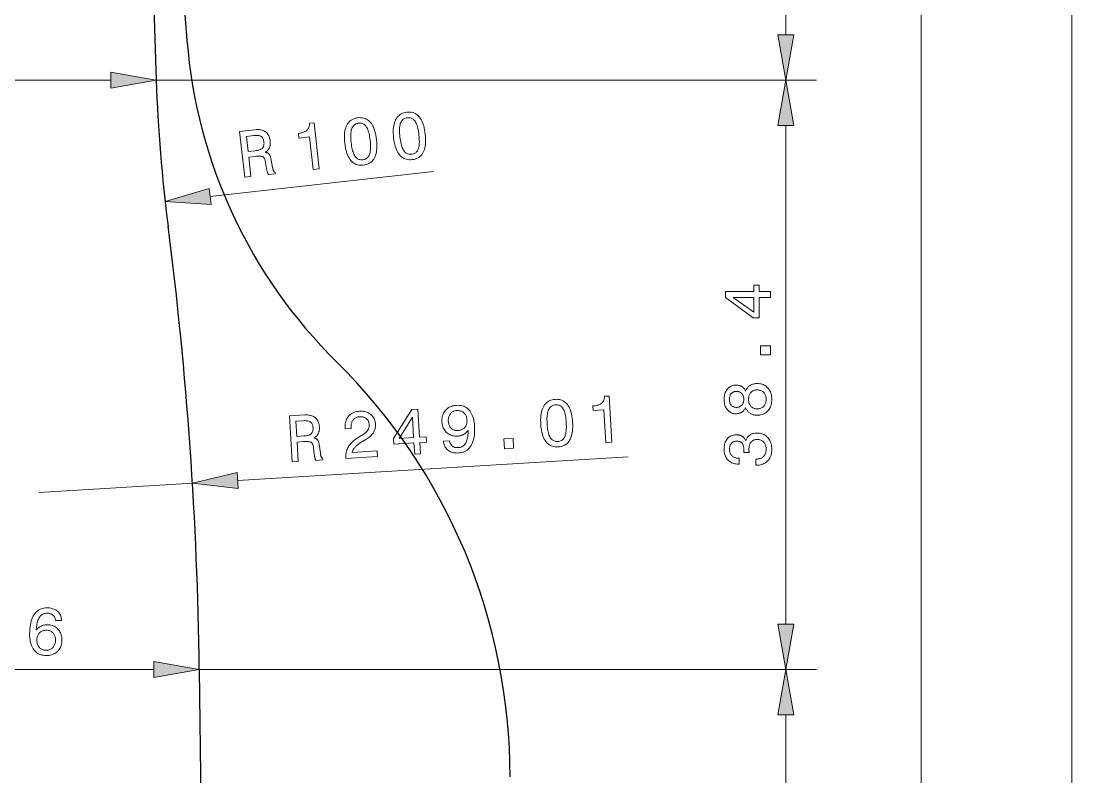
# Model space of a CAD drawing. Extents: x 0 to 297, y 0 to 562.
# Drawn here: x 158.7 to 227.1, y 285.5 to 334.8 of the extents above; entities that cross this region are included whole.
import ezdxf

# ---------------------------------------------------------------- set-up
doc = ezdxf.new("R2010")
doc.units = 0

msp = doc.modelspace()

# ---------------------------------------------------------------- linework, layer by layer
at = {"color": 7, "lineweight": 30}
for p, q in [((166.352, 373.509), (169.502, 333.509)), ((166.202, 370.509), (167.502, 330.909)), ((170.302, 292.509), (171.302, 209.509))]:
    msp.add_line(p, q, dxfattribs=at)
at = {"color": 7, "lineweight": 13}
for p, q in [((208.513, 333.863), (208.513, 370.554)), ((217.327, 136.463), (217.327, 370.554)), ((227.147, 132.463), (227.147, 370.554)), ((142.456, 330.909), (164.547, 330.909)), ((167.502, 330.909), (210.505, 330.909)), ((167.502, 330.909), (210.513, 330.909)), ((208.505, 295.463), (208.505, 327.954)), ((172.808, 304.825), (198.23, 306.373)), ((139.656, 292.509), (167.347, 292.509)), ((170.302, 292.509), (210.499, 292.509)), ((170.302, 292.509), (210.505, 292.509)), ((208.499, 212.463), (208.499, 289.554))]:
    msp.add_line(p, q, dxfattribs=at)
at = {"color": 7, "lineweight": 13, "ltscale": 0.366083}
msp.add_line((171.012, 323.325), (185.564, 324.964), dxfattribs=at)
at = {"color": 7, "lineweight": 13, "ltscale": 0.25}
msp.add_line((159.878, 304.037), (169.859, 304.645), dxfattribs=at)
at = {"color": 7, "lineweight": 13}
for points in [[(207.992, 333.863), (208.513, 330.909), (209.034, 333.863)], [(164.547, 330.388), (167.502, 330.909), (164.547, 331.43)], [(209.026, 327.954), (208.505, 330.909), (207.984, 327.954)], [(182.96, 327.15), (182.946, 327.298), (182.938, 327.439), (182.936, 327.574), (182.941, 327.702), (182.951, 327.823), (182.968, 327.938), (182.99, 328.046), (183.019, 328.148), (183.053, 328.243), (183.094, 328.331), (183.141, 328.412), (183.194, 328.486), (183.252, 328.552), (183.316, 328.612), (183.385, 328.663), (183.46, 328.708), (183.541, 328.745), (183.628, 328.775), (183.721, 328.797), (183.819, 328.812), (183.918, 328.82), (184.014, 328.818), (184.106, 328.809), (184.193, 328.791), (184.277, 328.765), (184.356, 328.73), (184.431, 328.687), (184.503, 328.635), (184.57, 328.576), (184.633, 328.507), (184.692, 328.431), (184.746, 328.346), (184.796, 328.254), (184.842, 328.153), (184.883, 328.045), (184.92, 327.928), (184.952, 327.804), (184.98, 327.671), (185.004, 327.531), (185.024, 327.382), (185.038, 327.234), (185.046, 327.092), (185.048, 326.957), (185.044, 326.829), (185.034, 326.707), (185.017, 326.593), (184.995, 326.485), (184.967, 326.384), (184.933, 326.29), (184.892, 326.203), (184.846, 326.123), (184.794, 326.05), (184.736, 325.984), (184.672, 325.925), (184.602, 325.874), (184.527, 325.83), (184.446, 325.793), (184.358, 325.764), (184.265, 325.741), (184.166, 325.726), (184.067, 325.719), (183.972, 325.72), (183.881, 325.73), (183.794, 325.748), (183.711, 325.774), (183.631, 325.809), (183.556, 325.852), (183.484, 325.903), (183.417, 325.963), (183.353, 326.032), (183.294, 326.108), (183.239, 326.192), (183.189, 326.284), (183.143, 326.384), (183.101, 326.492), (183.064, 326.608), (183.031, 326.732), (183.003, 326.863), (182.979, 327.003)], [(177.725, 325.088), (177.486, 327.208), (176.791, 327.129), (176.757, 327.433), (176.831, 327.444), (176.901, 327.457), (176.967, 327.473), (177.029, 327.49), (177.086, 327.509), (177.14, 327.531), (177.189, 327.555), (177.233, 327.581), (177.274, 327.609), (177.31, 327.639), (177.343, 327.672), (177.372, 327.707), (177.398, 327.746), (177.421, 327.787), (177.44, 327.832), (177.456, 327.879), (177.468, 327.93), (177.477, 327.983), (177.483, 328.039), (177.486, 328.099), (177.777, 328.132), (178.115, 325.132)], [(179.782, 326.792), (179.768, 326.94), (179.76, 327.081), (179.758, 327.216), (179.763, 327.344), (179.773, 327.465), (179.789, 327.58), (179.812, 327.688), (179.841, 327.79), (179.875, 327.884), (179.916, 327.973), (179.963, 328.054), (180.015, 328.128), (180.074, 328.194), (180.138, 328.254), (180.207, 328.305), (180.282, 328.35), (180.363, 328.387), (180.45, 328.417), (180.543, 328.439), (180.641, 328.454), (180.74, 328.462), (180.836, 328.46), (180.928, 328.451), (181.015, 328.433), (181.099, 328.407), (181.178, 328.372), (181.253, 328.329), (181.325, 328.277), (181.392, 328.217), (181.455, 328.149), (181.513, 328.073), (181.568, 327.988), (181.618, 327.896), (181.664, 327.795), (181.705, 327.687), (181.742, 327.57), (181.774, 327.446), (181.802, 327.313), (181.826, 327.173), (181.846, 327.024), (181.86, 326.876), (181.868, 326.734), (181.87, 326.599), (181.866, 326.471), (181.856, 326.349), (181.839, 326.235), (181.817, 326.127), (181.789, 326.026), (181.755, 325.932), (181.714, 325.845), (181.668, 325.765), (181.616, 325.692), (181.558, 325.626), (181.494, 325.567), (181.424, 325.516), (181.349, 325.472), (181.267, 325.435), (181.18, 325.406), (181.087, 325.383), (180.988, 325.368), (180.889, 325.361), (180.794, 325.362), (180.703, 325.372), (180.616, 325.39), (180.533, 325.416), (180.453, 325.451), (180.378, 325.494), (180.306, 325.545), (180.239, 325.605), (180.175, 325.673), (180.116, 325.75), (180.061, 325.834), (180.01, 325.926), (179.964, 326.026), (179.923, 326.134), (179.886, 326.25), (179.853, 326.374), (179.825, 326.505), (179.801, 326.644)], [(180.193, 326.838), (180.208, 326.718), (180.225, 326.606), (180.244, 326.5), (180.266, 326.401), (180.29, 326.309), (180.317, 326.224), (180.345, 326.146), (180.376, 326.075), (180.41, 326.01), (180.445, 325.953), (180.483, 325.902), (180.524, 325.858), (180.567, 325.819), (180.613, 325.787), (180.662, 325.76), (180.714, 325.74), (180.769, 325.726), (180.826, 325.718), (180.886, 325.716), (180.949, 325.72), (181.011, 325.73), (181.069, 325.745), (181.124, 325.766), (181.174, 325.791), (181.22, 325.822), (181.261, 325.859), (181.299, 325.9), (181.332, 325.947), (181.362, 325.999), (181.387, 326.056), (181.408, 326.119), (181.426, 326.189), (181.44, 326.265), (181.45, 326.347), (181.456, 326.436), (181.459, 326.532), (181.458, 326.633), (181.453, 326.742), (181.445, 326.857), (181.433, 326.978), (181.418, 327.099), (181.4, 327.213), (181.381, 327.32), (181.359, 327.42), (181.335, 327.513), (181.309, 327.598), (181.281, 327.676), (181.25, 327.747), (181.218, 327.811), (181.183, 327.868), (181.146, 327.918), (181.105, 327.963), (181.062, 328.001), (181.016, 328.033), (180.968, 328.059), (180.916, 328.079), (180.861, 328.093), (180.804, 328.101), (180.744, 328.102), (180.681, 328.098), (180.619, 328.088), (180.561, 328.073), (180.507, 328.052), (180.457, 328.026), (180.411, 327.995), (180.369, 327.959), (180.331, 327.917), (180.297, 327.87), (180.267, 327.817), (180.242, 327.759), (180.22, 327.695), (180.202, 327.625), (180.187, 327.549), (180.177, 327.466), (180.17, 327.377), (180.167, 327.282), (180.168, 327.181), (180.172, 327.073), (180.181, 326.958)], [(183.371, 327.196), (183.386, 327.076), (183.403, 326.964), (183.423, 326.858), (183.444, 326.759), (183.468, 326.667), (183.495, 326.582), (183.524, 326.504), (183.554, 326.433), (183.588, 326.368), (183.623, 326.311), (183.661, 326.26), (183.702, 326.216), (183.745, 326.177), (183.792, 326.145), (183.841, 326.118), (183.892, 326.098), (183.947, 326.084), (184.004, 326.076), (184.064, 326.074), (184.127, 326.078), (184.189, 326.088), (184.247, 326.103), (184.302, 326.124), (184.352, 326.15), (184.398, 326.18), (184.439, 326.217), (184.477, 326.258), (184.511, 326.305), (184.54, 326.357), (184.565, 326.414), (184.586, 326.477), (184.604, 326.547), (184.618, 326.623), (184.628, 326.705), (184.635, 326.794), (184.637, 326.89), (184.636, 326.992), (184.632, 327.1), (184.623, 327.215), (184.611, 327.336), (184.596, 327.457), (184.578, 327.571), (184.559, 327.678), (184.537, 327.778), (184.513, 327.871), (184.487, 327.956), (184.459, 328.034), (184.428, 328.105), (184.396, 328.169), (184.361, 328.226), (184.324, 328.277), (184.283, 328.321), (184.24, 328.359), (184.194, 328.391), (184.146, 328.417), (184.094, 328.437), (184.04, 328.451), (183.982, 328.459), (183.922, 328.46), (183.859, 328.456), (183.797, 328.446), (183.739, 328.431), (183.685, 328.41), (183.635, 328.385), (183.589, 328.353), (183.547, 328.317), (183.509, 328.275), (183.475, 328.228), (183.445, 328.175), (183.42, 328.117), (183.398, 328.053), (183.38, 327.983), (183.365, 327.907), (183.355, 327.824), (183.348, 327.735), (183.345, 327.64), (183.346, 327.539), (183.35, 327.431), (183.359, 327.317)], [(173.268, 324.586), (172.933, 327.563), (173.928, 327.675), (174.014, 327.682), (174.097, 327.685), (174.175, 327.683), (174.251, 327.676), (174.322, 327.664), (174.389, 327.648), (174.453, 327.626), (174.514, 327.6), (174.57, 327.569), (174.623, 327.533), (174.672, 327.493), (174.717, 327.448), (174.757, 327.399), (174.794, 327.345), (174.826, 327.286), (174.854, 327.224), (174.878, 327.156), (174.898, 327.085), (174.913, 327.008), (174.925, 326.928), (174.929, 326.879), (174.931, 326.832), (174.931, 326.786), (174.929, 326.742), (174.925, 326.699), (174.919, 326.657), (174.91, 326.616), (174.9, 326.577), (174.887, 326.538), (174.872, 326.502), (174.855, 326.466), (174.835, 326.432), (174.814, 326.399), (174.791, 326.368), (174.765, 326.338), (174.738, 326.309), (174.708, 326.282), (174.676, 326.256), (174.643, 326.232), (174.607, 326.209), (174.64, 326.202), (174.671, 326.193), (174.7, 326.183), (174.728, 326.172), (174.754, 326.159), (174.779, 326.145), (174.802, 326.13), (174.823, 326.113), (174.842, 326.095), (174.859, 326.075), (174.876, 326.053), (174.892, 326.027), (174.907, 325.998), (174.921, 325.966), (174.935, 325.93), (174.948, 325.89), (174.96, 325.848), (174.972, 325.801), (174.983, 325.752), (174.993, 325.699), (175.079, 325.218), (175.085, 325.188), (175.091, 325.159), (175.097, 325.132), (175.103, 325.107), (175.11, 325.084), (175.116, 325.062), (175.123, 325.042), (175.13, 325.024), (175.137, 325.007), (175.145, 324.992), (175.153, 324.979), (175.161, 324.966), (175.17, 324.954), (175.18, 324.942), (175.19, 324.932), (175.201, 324.922), (175.212, 324.913), (175.224, 324.905), (175.236, 324.898), (175.249, 324.892), (175.259, 324.81), (174.808, 324.759), (174.801, 324.769), (174.795, 324.779), (174.788, 324.79), (174.781, 324.803), (174.775, 324.816), (174.768, 324.831), (174.762, 324.846), (174.756, 324.862), (174.75, 324.88), (174.744, 324.898), (174.738, 324.918), (174.732, 324.939), (174.726, 324.961), (174.72, 324.984), (174.714, 325.009), (174.708, 325.036), (174.703, 325.063), (174.697, 325.092), (174.691, 325.123), (174.685, 325.155), (174.621, 325.538), (174.61, 325.594), (174.598, 325.645), (174.585, 325.692), (174.571, 325.735), (174.555, 325.774), (174.539, 325.808), (174.521, 325.839), (174.501, 325.864), (174.481, 325.886), (174.459, 325.904), (174.433, 325.918), (174.402, 325.929), (174.364, 325.938), (174.321, 325.945), (174.271, 325.949), (174.216, 325.951), (174.154, 325.95), (174.086, 325.947), (174.013, 325.942), (173.933, 325.933), (173.525, 325.887), (173.666, 324.63)], [(173.858, 327.298), (173.372, 327.243), (173.484, 326.252), (173.943, 326.304), (174.01, 326.312), (174.074, 326.323), (174.132, 326.336), (174.187, 326.35), (174.236, 326.366), (174.282, 326.384), (174.322, 326.404), (174.359, 326.425), (174.39, 326.449), (174.418, 326.474), (174.441, 326.501), (174.462, 326.532), (174.479, 326.565), (174.493, 326.6), (174.504, 326.639), (174.512, 326.68), (174.517, 326.724), (174.519, 326.771), (174.517, 326.821), (174.513, 326.873), (174.506, 326.924), (174.496, 326.972), (174.484, 327.016), (174.47, 327.058), (174.453, 327.095), (174.434, 327.13), (174.413, 327.161), (174.389, 327.189), (174.363, 327.214), (174.334, 327.236), (174.302, 327.254), (174.267, 327.27), (174.229, 327.283), (174.186, 327.293), (174.141, 327.301), (174.091, 327.305), (174.038, 327.307), (173.982, 327.307), (173.922, 327.304)], [(170.954, 323.843), (168.077, 322.994), (171.071, 322.807)], [(207.505, 316.741), (206.763, 316.741), (206.763, 315.424), (206.383, 315.424), (204.572, 316.737), (204.572, 317.129), (206.417, 317.129), (206.417, 317.557), (206.763, 317.557), (206.763, 317.129), (207.505, 317.129)], [(206.417, 315.786), (206.417, 316.741), (205.074, 316.741)], [(207.505, 313.008), (206.862, 313.008), (206.862, 313.604), (207.505, 313.604)], [(205.89, 309.571), (205.871, 309.532), (205.851, 309.496), (205.83, 309.461), (205.807, 309.428), (205.783, 309.398), (205.758, 309.369), (205.731, 309.342), (205.703, 309.317), (205.674, 309.295), (205.643, 309.274), (205.611, 309.255), (205.578, 309.238), (205.543, 309.223), (205.507, 309.21), (205.469, 309.2), (205.43, 309.191), (205.39, 309.184), (205.348, 309.179), (205.305, 309.176), (205.26, 309.175), (205.192, 309.177), (205.127, 309.185), (205.065, 309.198), (205.005, 309.216), (204.948, 309.239), (204.894, 309.268), (204.842, 309.301), (204.792, 309.34), (204.745, 309.384), (204.701, 309.433), (204.66, 309.486), (204.624, 309.543), (204.591, 309.602), (204.563, 309.665), (204.54, 309.731), (204.52, 309.799), (204.505, 309.872), (204.495, 309.947), (204.488, 310.025), (204.486, 310.107), (204.488, 310.188), (204.495, 310.267), (204.505, 310.343), (204.52, 310.415), (204.54, 310.484), (204.563, 310.549), (204.591, 310.612), (204.624, 310.671), (204.66, 310.727), (204.701, 310.78), (204.745, 310.829), (204.792, 310.872), (204.842, 310.911), (204.894, 310.944), (204.948, 310.972), (205.005, 310.995), (205.065, 311.013), (205.127, 311.026), (205.192, 311.034), (205.26, 311.036), (205.305, 311.035), (205.349, 311.032), (205.391, 311.028), (205.432, 311.021), (205.471, 311.012), (205.509, 311.001), (205.545, 310.989), (205.58, 310.974), (205.614, 310.958), (205.646, 310.939), (205.676, 310.919), (205.705, 310.896), (205.733, 310.872), (205.76, 310.845), (205.785, 310.817), (205.808, 310.786), (205.831, 310.753), (205.852, 310.718), (205.872, 310.681), (205.89, 310.642), (205.91, 310.69), (205.931, 310.736), (205.955, 310.779), (205.98, 310.82), (206.008, 310.858), (206.037, 310.894), (206.068, 310.928), (206.102, 310.959), (206.137, 310.988), (206.175, 311.014), (206.214, 311.038), (206.255, 311.059), (206.298, 311.078), (206.342, 311.094), (206.388, 311.108), (206.436, 311.12), (206.486, 311.128), (206.537, 311.135), (206.59, 311.138), (206.645, 311.14), (206.73, 311.137), (206.811, 311.128), (206.888, 311.114), (206.963, 311.095), (207.033, 311.07), (207.1, 311.039), (207.164, 311.003), (207.224, 310.961), (207.281, 310.913), (207.334, 310.86), (207.383, 310.802), (207.427, 310.741), (207.465, 310.675), (207.499, 310.606), (207.527, 310.532), (207.55, 310.455), (207.568, 310.374), (207.581, 310.289), (207.589, 310.199), (207.591, 310.107), (207.589, 310.014), (207.581, 309.925), (207.568, 309.84), (207.55, 309.758), (207.527, 309.681), (207.499, 309.608), (207.465, 309.539), (207.427, 309.473), (207.383, 309.412), (207.334, 309.354), (207.281, 309.301), (207.224, 309.254), (207.164, 309.212), (207.1, 309.176), (207.033, 309.145), (206.963, 309.12), (206.888, 309.101), (206.811, 309.087), (206.73, 309.078), (206.645, 309.076), (206.59, 309.077), (206.537, 309.081), (206.486, 309.087), (206.436, 309.096), (206.388, 309.107), (206.342, 309.121), (206.298, 309.137), (206.255, 309.156), (206.214, 309.177), (206.175, 309.201), (206.137, 309.227), (206.102, 309.256), (206.068, 309.287), (206.037, 309.32), (206.008, 309.356), (205.98, 309.395), (205.955, 309.435), (205.931, 309.478), (205.91, 309.523)], [(192.546, 308.495), (192.54, 308.643), (192.539, 308.785), (192.544, 308.919), (192.555, 309.047), (192.572, 309.167), (192.594, 309.281), (192.622, 309.388), (192.656, 309.488), (192.696, 309.581), (192.741, 309.667), (192.792, 309.746), (192.848, 309.817), (192.909, 309.88), (192.976, 309.936), (193.048, 309.984), (193.126, 310.025), (193.209, 310.058), (193.297, 310.083), (193.39, 310.101), (193.489, 310.111), (193.589, 310.113), (193.685, 310.107), (193.776, 310.093), (193.862, 310.07), (193.944, 310.04), (194.021, 310.001), (194.094, 309.954), (194.163, 309.899), (194.227, 309.836), (194.286, 309.764), (194.341, 309.685), (194.391, 309.598), (194.436, 309.503), (194.477, 309.4), (194.512, 309.29), (194.543, 309.171), (194.569, 309.045), (194.591, 308.912), (194.607, 308.77), (194.619, 308.621), (194.625, 308.472), (194.626, 308.329), (194.621, 308.195), (194.611, 308.067), (194.594, 307.946), (194.572, 307.832), (194.545, 307.726), (194.511, 307.627), (194.472, 307.535), (194.427, 307.45), (194.377, 307.372), (194.321, 307.302), (194.26, 307.239), (194.193, 307.184), (194.121, 307.136), (194.043, 307.096), (193.96, 307.064), (193.871, 307.039), (193.777, 307.021), (193.678, 307.011), (193.579, 307.009), (193.484, 307.015), (193.393, 307.029), (193.307, 307.052), (193.225, 307.082), (193.148, 307.121), (193.075, 307.168), (193.006, 307.223), (192.942, 307.286), (192.882, 307.358), (192.826, 307.437), (192.776, 307.524), (192.73, 307.618), (192.689, 307.721), (192.653, 307.83), (192.622, 307.948), (192.596, 308.073), (192.574, 308.206), (192.558, 308.346)], [(196.789, 307.287), (196.659, 309.417), (195.961, 309.374), (195.942, 309.679), (196.017, 309.686), (196.088, 309.696), (196.154, 309.708), (196.217, 309.722), (196.275, 309.738), (196.33, 309.757), (196.38, 309.778), (196.426, 309.802), (196.468, 309.828), (196.506, 309.856), (196.54, 309.887), (196.571, 309.921), (196.599, 309.958), (196.624, 309.999), (196.645, 310.042), (196.663, 310.089), (196.678, 310.139), (196.69, 310.191), (196.699, 310.247), (196.704, 310.307), (196.997, 310.324), (197.18, 307.311)], [(205.293, 309.586), (205.336, 309.587), (205.376, 309.592), (205.415, 309.599), (205.452, 309.609), (205.487, 309.621), (205.521, 309.637), (205.553, 309.656), (205.584, 309.677), (205.612, 309.701), (205.639, 309.728), (205.664, 309.758), (205.686, 309.789), (205.706, 309.822), (205.723, 309.857), (205.737, 309.894), (205.749, 309.933), (205.758, 309.973), (205.765, 310.016), (205.769, 310.06), (205.77, 310.107), (205.769, 310.153), (205.765, 310.198), (205.758, 310.241), (205.749, 310.282), (205.737, 310.321), (205.723, 310.358), (205.706, 310.393), (205.686, 310.426), (205.664, 310.458), (205.639, 310.487), (205.612, 310.514), (205.584, 310.538), (205.553, 310.56), (205.521, 310.578), (205.487, 310.594), (205.452, 310.607), (205.415, 310.617), (205.376, 310.624), (205.336, 310.628), (205.293, 310.629), (205.251, 310.628), (205.211, 310.624), (205.173, 310.617), (205.136, 310.607), (205.101, 310.595), (205.068, 310.579), (205.037, 310.561), (205.008, 310.54), (204.981, 310.517), (204.955, 310.49), (204.932, 310.461), (204.911, 310.43), (204.892, 310.397), (204.876, 310.362), (204.863, 310.325), (204.851, 310.285), (204.843, 310.244), (204.837, 310.2), (204.833, 310.154), (204.832, 310.107), (204.833, 310.059), (204.837, 310.014), (204.843, 309.97), (204.851, 309.929), (204.863, 309.89), (204.876, 309.853), (204.892, 309.818), (204.911, 309.785), (204.932, 309.754), (204.955, 309.725), (204.981, 309.699), (205.008, 309.675), (205.037, 309.654), (205.068, 309.636), (205.101, 309.621), (205.136, 309.608), (205.173, 309.598), (205.211, 309.591), (205.251, 309.587)], [(206.636, 309.491), (206.69, 309.493), (206.741, 309.498), (206.79, 309.506), (206.837, 309.517), (206.882, 309.532), (206.924, 309.551), (206.964, 309.572), (207.001, 309.597), (207.037, 309.625), (207.07, 309.656), (207.1, 309.691), (207.127, 309.727), (207.151, 309.766), (207.171, 309.808), (207.189, 309.852), (207.203, 309.898), (207.214, 309.947), (207.222, 309.997), (207.227, 310.051), (207.229, 310.107), (207.227, 310.163), (207.222, 310.216), (207.214, 310.268), (207.203, 310.317), (207.189, 310.363), (207.171, 310.407), (207.151, 310.449), (207.127, 310.488), (207.1, 310.524), (207.07, 310.559), (207.037, 310.59), (207.001, 310.618), (206.964, 310.643), (206.924, 310.665), (206.882, 310.683), (206.837, 310.698), (206.79, 310.709), (206.741, 310.718), (206.69, 310.723), (206.636, 310.724), (206.586, 310.723), (206.539, 310.718), (206.493, 310.709), (206.449, 310.698), (206.408, 310.683), (206.369, 310.665), (206.331, 310.644), (206.296, 310.619), (206.263, 310.591), (206.233, 310.56), (206.204, 310.526), (206.179, 310.489), (206.157, 310.45), (206.138, 310.408), (206.121, 310.364), (206.108, 310.318), (206.097, 310.269), (206.09, 310.217), (206.086, 310.163), (206.084, 310.107), (206.086, 310.05), (206.09, 309.997), (206.097, 309.946), (206.108, 309.897), (206.121, 309.85), (206.138, 309.807), (206.157, 309.765), (206.179, 309.726), (206.204, 309.69), (206.233, 309.655), (206.263, 309.624), (206.296, 309.596), (206.331, 309.572), (206.369, 309.55), (206.408, 309.532), (206.449, 309.517), (206.493, 309.506), (206.539, 309.498), (206.586, 309.493)], [(184.334, 306.529), (184.288, 307.269), (182.973, 307.189), (182.95, 307.568), (184.151, 309.455), (184.542, 309.479), (184.655, 307.638), (185.082, 307.664), (185.103, 307.319), (184.676, 307.293), (184.721, 306.552)], [(186.21, 307.386), (186.605, 307.41), (186.611, 307.367), (186.62, 307.325), (186.631, 307.285), (186.645, 307.248), (186.661, 307.213), (186.68, 307.179), (186.701, 307.148), (186.724, 307.12), (186.751, 307.093), (186.779, 307.068), (186.81, 307.046), (186.843, 307.027), (186.878, 307.01), (186.914, 306.995), (186.953, 306.984), (186.993, 306.975), (187.035, 306.969), (187.079, 306.965), (187.125, 306.964), (187.173, 306.966), (187.237, 306.972), (187.298, 306.984), (187.355, 307.001), (187.409, 307.023), (187.459, 307.05), (187.506, 307.083), (187.549, 307.12), (187.59, 307.163), (187.626, 307.211), (187.66, 307.264), (187.69, 307.323), (187.717, 307.387), (187.74, 307.456), (187.76, 307.531), (187.777, 307.611), (187.791, 307.697), (187.802, 307.788), (187.809, 307.885), (187.813, 307.987), (187.814, 308.094), (187.79, 308.061), (187.765, 308.029), (187.739, 307.998), (187.711, 307.969), (187.683, 307.942), (187.653, 307.916), (187.622, 307.891), (187.59, 307.869), (187.556, 307.847), (187.522, 307.827), (187.486, 307.809), (187.45, 307.793), (187.412, 307.778), (187.374, 307.764), (187.334, 307.753), (187.294, 307.743), (187.253, 307.734), (187.21, 307.727), (187.167, 307.722), (187.123, 307.719), (187.039, 307.716), (186.959, 307.72), (186.881, 307.728), (186.806, 307.743), (186.734, 307.763), (186.665, 307.789), (186.598, 307.821), (186.535, 307.858), (186.474, 307.901), (186.416, 307.949), (186.362, 308.002), (186.314, 308.059), (186.27, 308.12), (186.232, 308.185), (186.198, 308.253), (186.17, 308.325), (186.146, 308.401), (186.128, 308.481), (186.115, 308.564), (186.107, 308.652), (186.105, 308.74), (186.108, 308.825), (186.117, 308.907), (186.132, 308.986), (186.153, 309.062), (186.179, 309.135), (186.212, 309.204), (186.25, 309.271), (186.294, 309.335), (186.344, 309.396), (186.399, 309.452), (186.457, 309.503), (186.519, 309.549), (186.586, 309.59), (186.656, 309.625), (186.729, 309.654), (186.807, 309.679), (186.888, 309.698), (186.973, 309.711), (187.062, 309.719), (187.165, 309.722), (187.263, 309.717), (187.357, 309.704), (187.446, 309.684), (187.531, 309.656), (187.611, 309.621), (187.687, 309.578), (187.758, 309.528), (187.825, 309.47), (187.887, 309.404), (187.945, 309.331), (187.997, 309.252), (188.045, 309.165), (188.087, 309.072), (188.124, 308.972), (188.155, 308.866), (188.182, 308.752), (188.203, 308.632), (188.219, 308.505), (188.23, 308.371), (188.237, 308.213), (188.237, 308.061), (188.231, 307.917), (188.219, 307.78), (188.2, 307.65), (188.174, 307.526), (188.143, 307.411), (188.105, 307.302), (188.06, 307.2), (188.009, 307.105), (187.953, 307.018), (187.89, 306.94), (187.822, 306.87), (187.749, 306.808), (187.67, 306.755), (187.585, 306.71), (187.495, 306.674), (187.399, 306.646), (187.297, 306.627), (187.19, 306.616), (187.107, 306.613), (187.026, 306.615), (186.949, 306.622), (186.876, 306.633), (186.805, 306.649), (186.737, 306.67), (186.673, 306.695), (186.612, 306.725), (186.554, 306.76), (186.499, 306.8), (186.448, 306.843), (186.402, 306.89), (186.361, 306.941), (186.325, 306.994), (186.293, 307.051), (186.267, 307.112), (186.245, 307.175), (186.229, 307.242), (186.217, 307.313)], [(192.959, 308.52), (192.967, 308.399), (192.979, 308.286), (192.993, 308.179), (193.01, 308.079), (193.029, 307.986), (193.051, 307.9), (193.076, 307.82), (193.103, 307.748), (193.133, 307.682), (193.165, 307.623), (193.201, 307.57), (193.239, 307.524), (193.28, 307.483), (193.325, 307.448), (193.373, 307.419), (193.423, 307.397), (193.477, 307.38), (193.534, 307.369), (193.593, 307.364), (193.656, 307.365), (193.719, 307.371), (193.778, 307.383), (193.833, 307.401), (193.885, 307.424), (193.932, 307.453), (193.976, 307.487), (194.015, 307.526), (194.051, 307.571), (194.083, 307.622), (194.111, 307.677), (194.136, 307.739), (194.157, 307.808), (194.175, 307.883), (194.189, 307.965), (194.2, 308.054), (194.208, 308.149), (194.212, 308.25), (194.213, 308.359), (194.21, 308.474), (194.204, 308.596), (194.195, 308.717), (194.184, 308.832), (194.17, 308.94), (194.153, 309.041), (194.134, 309.135), (194.113, 309.221), (194.088, 309.301), (194.062, 309.374), (194.032, 309.439), (194.001, 309.498), (193.966, 309.55), (193.928, 309.596), (193.887, 309.636), (193.843, 309.671), (193.795, 309.699), (193.745, 309.722), (193.691, 309.738), (193.634, 309.749), (193.574, 309.754), (193.511, 309.753), (193.448, 309.746), (193.39, 309.734), (193.335, 309.716), (193.283, 309.693), (193.236, 309.664), (193.192, 309.63), (193.152, 309.59), (193.116, 309.544), (193.083, 309.493), (193.055, 309.437), (193.03, 309.374), (193.008, 309.305), (192.99, 309.23), (192.975, 309.148), (192.964, 309.059), (192.956, 308.964), (192.951, 308.863), (192.95, 308.755), (192.953, 308.641)], [(176.351, 306.042), (176.169, 309.033), (177.169, 309.094), (177.255, 309.097), (177.337, 309.095), (177.416, 309.089), (177.491, 309.078), (177.561, 309.063), (177.628, 309.043), (177.691, 309.018), (177.749, 308.989), (177.804, 308.955), (177.855, 308.917), (177.902, 308.874), (177.944, 308.827), (177.982, 308.775), (178.016, 308.72), (178.045, 308.66), (178.07, 308.596), (178.09, 308.527), (178.106, 308.455), (178.118, 308.378), (178.125, 308.296), (178.127, 308.248), (178.127, 308.201), (178.125, 308.155), (178.121, 308.111), (178.114, 308.068), (178.106, 308.026), (178.095, 307.986), (178.082, 307.947), (178.068, 307.91), (178.051, 307.874), (178.032, 307.839), (178.011, 307.806), (177.988, 307.774), (177.963, 307.744), (177.936, 307.716), (177.907, 307.689), (177.876, 307.663), (177.843, 307.639), (177.808, 307.616), (177.771, 307.595), (177.804, 307.586), (177.834, 307.576), (177.863, 307.565), (177.891, 307.552), (177.916, 307.538), (177.94, 307.523), (177.962, 307.506), (177.982, 307.488), (178, 307.469), (178.016, 307.448), (178.032, 307.425), (178.046, 307.399), (178.06, 307.369), (178.072, 307.336), (178.084, 307.299), (178.095, 307.259), (178.105, 307.216), (178.115, 307.169), (178.123, 307.119), (178.131, 307.065), (178.192, 306.581), (178.196, 306.551), (178.2, 306.522), (178.205, 306.495), (178.21, 306.469), (178.215, 306.445), (178.221, 306.423), (178.227, 306.403), (178.233, 306.384), (178.239, 306.367), (178.246, 306.352), (178.253, 306.338), (178.261, 306.325), (178.269, 306.312), (178.278, 306.301), (178.288, 306.29), (178.298, 306.28), (178.309, 306.27), (178.32, 306.261), (178.332, 306.253), (178.345, 306.246), (178.35, 306.164), (177.898, 306.137), (177.891, 306.146), (177.885, 306.157), (177.879, 306.169), (177.873, 306.182), (177.867, 306.195), (177.862, 306.21), (177.856, 306.226), (177.851, 306.243), (177.846, 306.26), (177.841, 306.279), (177.836, 306.299), (177.831, 306.32), (177.826, 306.342), (177.821, 306.366), (177.817, 306.391), (177.812, 306.418), (177.808, 306.446), (177.804, 306.475), (177.799, 306.506), (177.795, 306.538), (177.751, 306.924), (177.743, 306.98), (177.734, 307.032), (177.723, 307.08), (177.711, 307.124), (177.697, 307.163), (177.682, 307.198), (177.666, 307.229), (177.648, 307.256), (177.628, 307.279), (177.607, 307.298), (177.583, 307.313), (177.552, 307.326), (177.515, 307.337), (177.472, 307.346), (177.422, 307.353), (177.367, 307.357), (177.306, 307.36), (177.238, 307.36), (177.164, 307.358), (177.084, 307.354), (176.674, 307.329), (176.751, 306.067)], [(179.853, 306.256), (179.853, 306.268), (179.849, 306.356), (179.85, 306.441), (179.856, 306.523), (179.865, 306.602), (179.879, 306.679), (179.898, 306.753), (179.92, 306.824), (179.947, 306.893), (179.978, 306.959), (180.014, 307.023), (180.055, 307.085), (180.102, 307.147), (180.157, 307.21), (180.217, 307.273), (180.285, 307.337), (180.359, 307.4), (180.44, 307.464), (180.528, 307.529), (180.622, 307.593), (180.723, 307.658), (180.969, 307.813), (181.012, 307.841), (181.053, 307.869), (181.091, 307.898), (181.126, 307.927), (181.159, 307.957), (181.19, 307.987), (181.218, 308.017), (181.243, 308.048), (181.266, 308.08), (181.286, 308.112), (181.305, 308.145), (181.32, 308.178), (181.334, 308.213), (181.346, 308.248), (181.355, 308.285), (181.362, 308.322), (181.367, 308.361), (181.37, 308.4), (181.371, 308.44), (181.37, 308.481), (181.365, 308.528), (181.357, 308.572), (181.347, 308.615), (181.333, 308.655), (181.316, 308.694), (181.296, 308.73), (181.272, 308.764), (181.246, 308.797), (181.216, 308.827), (181.183, 308.855), (181.148, 308.881), (181.11, 308.904), (181.071, 308.923), (181.029, 308.94), (180.986, 308.953), (180.94, 308.964), (180.893, 308.971), (180.843, 308.976), (180.791, 308.977), (180.738, 308.975), (180.685, 308.97), (180.634, 308.961), (180.586, 308.949), (180.541, 308.933), (180.498, 308.914), (180.457, 308.891), (180.419, 308.865), (180.384, 308.835), (180.351, 308.801), (180.321, 308.764), (180.293, 308.724), (180.269, 308.681), (180.248, 308.635), (180.231, 308.587), (180.216, 308.537), (180.205, 308.484), (180.198, 308.428), (180.194, 308.369), (180.193, 308.309), (180.195, 308.245), (180.197, 308.209), (179.806, 308.185), (179.802, 308.246), (179.799, 308.339), (179.802, 308.429), (179.81, 308.514), (179.824, 308.596), (179.843, 308.675), (179.869, 308.75), (179.899, 308.821), (179.936, 308.889), (179.978, 308.953), (180.026, 309.013), (180.078, 309.069), (180.135, 309.12), (180.196, 309.165), (180.261, 309.205), (180.33, 309.24), (180.404, 309.269), (180.481, 309.294), (180.563, 309.312), (180.649, 309.326), (180.739, 309.334), (180.826, 309.337), (180.91, 309.335), (180.99, 309.327), (181.068, 309.315), (181.142, 309.297), (181.214, 309.274), (181.282, 309.246), (181.347, 309.213), (181.409, 309.175), (181.468, 309.132), (181.523, 309.084), (181.573, 309.033), (181.617, 308.978), (181.656, 308.921), (181.69, 308.859), (181.719, 308.795), (181.742, 308.727), (181.76, 308.655), (181.773, 308.58), (181.78, 308.502), (181.782, 308.441), (181.781, 308.381), (181.777, 308.323), (181.769, 308.265), (181.758, 308.21), (181.744, 308.155), (181.726, 308.102), (181.705, 308.05), (181.681, 308), (181.653, 307.951), (181.622, 307.903), (181.588, 307.856), (181.55, 307.81), (181.509, 307.765), (181.464, 307.721), (181.416, 307.678), (181.365, 307.637), (181.31, 307.596), (181.251, 307.556), (181.19, 307.518), (180.945, 307.374), (180.877, 307.333), (180.814, 307.292), (180.754, 307.253), (180.698, 307.214), (180.647, 307.177), (180.599, 307.14), (180.556, 307.105), (180.516, 307.07), (180.48, 307.036), (180.449, 307.004), (180.42, 306.971), (180.394, 306.938), (180.37, 306.905), (180.348, 306.87), (180.328, 306.835), (180.311, 306.8), (180.295, 306.764), (180.282, 306.727), (180.271, 306.69), (180.262, 306.652), (181.887, 306.751), (181.909, 306.381)], [(183.314, 307.556), (184.267, 307.614), (184.186, 308.955)], [(186.524, 308.681), (186.529, 308.624), (186.537, 308.57), (186.548, 308.518), (186.562, 308.469), (186.58, 308.422), (186.6, 308.378), (186.624, 308.337), (186.65, 308.298), (186.68, 308.261), (186.713, 308.227), (186.748, 308.196), (186.785, 308.169), (186.824, 308.145), (186.865, 308.125), (186.908, 308.108), (186.952, 308.095), (186.999, 308.086), (187.047, 308.08), (187.098, 308.078), (187.15, 308.079), (187.207, 308.085), (187.262, 308.093), (187.314, 308.105), (187.363, 308.12), (187.41, 308.138), (187.454, 308.16), (187.495, 308.185), (187.533, 308.213), (187.568, 308.244), (187.601, 308.279), (187.631, 308.316), (187.657, 308.356), (187.679, 308.398), (187.699, 308.443), (187.714, 308.49), (187.726, 308.539), (187.735, 308.591), (187.74, 308.645), (187.742, 308.701), (187.74, 308.759), (187.734, 308.818), (187.726, 308.874), (187.714, 308.928), (187.699, 308.979), (187.681, 309.027), (187.66, 309.073), (187.636, 309.115), (187.608, 309.156), (187.577, 309.193), (187.543, 309.228), (187.507, 309.26), (187.468, 309.288), (187.427, 309.312), (187.384, 309.333), (187.339, 309.349), (187.292, 309.363), (187.243, 309.372), (187.192, 309.378), (187.139, 309.38), (187.083, 309.378), (187.03, 309.373), (186.98, 309.365), (186.932, 309.353), (186.886, 309.337), (186.843, 309.318), (186.801, 309.296), (186.763, 309.269), (186.726, 309.24), (186.692, 309.207), (186.66, 309.17), (186.631, 309.13), (186.605, 309.089), (186.583, 309.045), (186.564, 309), (186.549, 308.952), (186.537, 308.902), (186.528, 308.85), (186.523, 308.796), (186.522, 308.739)], [(177.079, 308.721), (176.591, 308.691), (176.652, 307.696), (177.113, 307.724), (177.181, 307.729), (177.244, 307.736), (177.304, 307.746), (177.359, 307.757), (177.409, 307.771), (177.455, 307.786), (177.497, 307.804), (177.534, 307.824), (177.567, 307.845), (177.596, 307.869), (177.621, 307.896), (177.643, 307.925), (177.662, 307.957), (177.678, 307.992), (177.691, 308.03), (177.701, 308.07), (177.708, 308.114), (177.712, 308.161), (177.713, 308.21), (177.711, 308.263), (177.707, 308.314), (177.7, 308.362), (177.69, 308.408), (177.678, 308.449), (177.663, 308.488), (177.646, 308.524), (177.626, 308.556), (177.604, 308.585), (177.579, 308.611), (177.551, 308.634), (177.521, 308.654), (177.487, 308.672), (177.449, 308.687), (177.407, 308.699), (177.362, 308.709), (177.312, 308.716), (177.26, 308.721), (177.203, 308.724), (177.143, 308.723)], [(190.184, 306.885), (190.144, 307.527), (190.74, 307.563), (190.779, 306.921)], [(206.565, 305.821), (206.565, 306.219), (206.627, 306.222), (206.686, 306.228), (206.742, 306.237), (206.795, 306.25), (206.845, 306.266), (206.893, 306.285), (206.938, 306.307), (206.98, 306.332), (207.019, 306.361), (207.055, 306.393), (207.088, 306.428), (207.117, 306.465), (207.144, 306.506), (207.166, 306.548), (207.185, 306.594), (207.201, 306.642), (207.213, 306.693), (207.222, 306.747), (207.227, 306.803), (207.229, 306.862), (207.227, 306.92), (207.222, 306.975), (207.215, 307.028), (207.203, 307.078), (207.189, 307.126), (207.172, 307.171), (207.151, 307.214), (207.128, 307.254), (207.101, 307.292), (207.071, 307.327), (207.038, 307.359), (207.003, 307.388), (206.965, 307.413), (206.925, 307.435), (206.883, 307.454), (206.838, 307.469), (206.791, 307.481), (206.742, 307.49), (206.69, 307.495), (206.636, 307.497), (206.587, 307.495), (206.54, 307.49), (206.496, 307.482), (206.453, 307.47), (206.413, 307.455), (206.375, 307.436), (206.339, 307.414), (206.306, 307.389), (206.274, 307.361), (206.245, 307.329), (206.219, 307.294), (206.195, 307.257), (206.174, 307.216), (206.156, 307.173), (206.14, 307.127), (206.128, 307.079), (206.118, 307.028), (206.111, 306.974), (206.107, 306.917), (206.105, 306.858), (206.105, 306.849), (206.105, 306.841), (206.105, 306.832), (206.105, 306.823), (206.106, 306.815), (206.106, 306.806), (206.106, 306.797), (206.106, 306.788), (206.107, 306.779), (206.107, 306.769), (206.108, 306.76), (206.108, 306.75), (206.109, 306.739), (206.109, 306.727), (206.11, 306.716), (206.111, 306.703), (206.111, 306.69), (206.112, 306.676), (206.113, 306.662), (206.114, 306.647), (205.774, 306.647), (205.775, 306.656), (205.775, 306.665), (205.775, 306.674), (205.776, 306.683), (205.776, 306.692), (205.776, 306.701), (205.777, 306.71), (205.777, 306.719), (205.777, 306.727), (205.777, 306.736), (205.777, 306.744), (205.778, 306.752), (205.778, 306.76), (205.778, 306.768), (205.778, 306.776), (205.778, 306.784), (205.778, 306.791), (205.778, 306.799), (205.778, 306.806), (205.778, 306.814), (205.777, 306.87), (205.774, 306.924), (205.768, 306.975), (205.76, 307.022), (205.75, 307.067), (205.737, 307.108), (205.722, 307.147), (205.705, 307.183), (205.685, 307.215), (205.663, 307.245), (205.639, 307.271), (205.613, 307.295), (205.584, 307.316), (205.552, 307.334), (205.518, 307.35), (205.482, 307.362), (205.443, 307.372), (205.402, 307.379), (205.358, 307.383), (205.312, 307.385), (205.268, 307.384), (205.226, 307.379), (205.185, 307.373), (205.147, 307.363), (205.111, 307.351), (205.077, 307.336), (205.045, 307.318), (205.016, 307.298), (204.988, 307.275), (204.962, 307.249), (204.939, 307.22), (204.918, 307.19), (204.9, 307.157), (204.884, 307.121), (204.871, 307.083), (204.86, 307.043), (204.851, 307), (204.845, 306.955), (204.841, 306.908), (204.84, 306.858), (204.842, 306.802), (204.847, 306.749), (204.855, 306.698), (204.866, 306.651), (204.881, 306.606), (204.899, 306.563), (204.92, 306.524), (204.944, 306.487), (204.972, 306.454), (205.003, 306.422), (205.036, 306.394), (205.074, 306.369), (205.114, 306.347), (205.157, 306.327), (205.203, 306.311), (205.252, 306.298), (205.304, 306.287), (205.359, 306.28), (205.418, 306.275), (205.479, 306.274), (205.479, 305.89), (205.449, 305.89), (205.363, 305.893), (205.28, 305.9), (205.201, 305.913), (205.126, 305.931), (205.054, 305.954), (204.985, 305.982), (204.92, 306.016), (204.859, 306.054), (204.801, 306.098), (204.747, 306.146), (204.698, 306.199), (204.653, 306.256), (204.614, 306.316), (204.58, 306.38), (204.551, 306.447), (204.528, 306.518), (204.51, 306.592), (204.496, 306.67), (204.489, 306.752), (204.486, 306.837), (204.488, 306.927), (204.495, 307.012), (204.505, 307.094), (204.52, 307.171), (204.539, 307.245), (204.563, 307.314), (204.59, 307.379), (204.622, 307.44), (204.658, 307.497), (204.699, 307.549), (204.743, 307.597), (204.791, 307.64), (204.842, 307.678), (204.896, 307.711), (204.954, 307.739), (205.015, 307.762), (205.08, 307.78), (205.148, 307.792), (205.219, 307.8), (205.293, 307.802), (205.336, 307.801), (205.378, 307.798), (205.418, 307.794), (205.457, 307.787), (205.495, 307.778), (205.531, 307.768), (205.566, 307.755), (205.6, 307.741), (205.633, 307.725), (205.664, 307.706), (205.695, 307.686), (205.723, 307.664), (205.75, 307.641), (205.776, 307.615), (205.8, 307.588), (205.823, 307.558), (205.844, 307.527), (205.864, 307.494), (205.882, 307.459), (205.899, 307.423), (205.917, 307.47), (205.938, 307.515), (205.961, 307.558), (205.985, 307.598), (206.012, 307.636), (206.04, 307.672), (206.071, 307.705), (206.104, 307.736), (206.138, 307.764), (206.175, 307.791), (206.213, 307.815), (206.253, 307.836), (206.295, 307.855), (206.339, 307.871), (206.384, 307.885), (206.431, 307.896), (206.48, 307.905), (206.53, 307.911), (206.582, 307.915), (206.636, 307.916), (206.721, 307.913), (206.802, 307.904), (206.88, 307.89), (206.955, 307.869), (207.026, 307.842), (207.094, 307.81), (207.158, 307.772), (207.219, 307.727), (207.276, 307.677), (207.33, 307.621), (207.38, 307.56), (207.424, 307.495), (207.463, 307.426), (207.497, 307.354), (207.526, 307.277), (207.55, 307.197), (207.568, 307.113), (207.581, 307.025), (207.589, 306.933), (207.591, 306.837), (207.589, 306.746), (207.581, 306.659), (207.567, 306.575), (207.548, 306.496), (207.523, 306.42), (207.493, 306.348), (207.458, 306.279), (207.417, 306.215), (207.371, 306.154), (207.319, 306.097), (207.263, 306.044), (207.203, 305.997), (207.14, 305.956), (207.073, 305.92), (207.002, 305.89), (206.928, 305.865), (206.85, 305.845), (206.768, 305.832), (206.683, 305.823), (206.594, 305.821)], [(172.777, 305.345), (169.859, 304.645), (172.84, 304.305)], [(161.333, 295.697), (160.937, 295.697), (160.931, 295.743), (160.923, 295.786), (160.913, 295.827), (160.9, 295.866), (160.885, 295.903), (160.867, 295.938), (160.848, 295.97), (160.826, 296.001), (160.801, 296.029), (160.775, 296.054), (160.746, 296.078), (160.715, 296.099), (160.682, 296.117), (160.647, 296.133), (160.61, 296.147), (160.571, 296.158), (160.529, 296.167), (160.486, 296.173), (160.441, 296.176), (160.393, 296.178), (160.329, 296.175), (160.268, 296.167), (160.21, 296.153), (160.155, 296.134), (160.103, 296.11), (160.054, 296.08), (160.008, 296.045), (159.965, 296.005), (159.926, 295.959), (159.889, 295.908), (159.856, 295.851), (159.825, 295.789), (159.797, 295.721), (159.773, 295.647), (159.751, 295.568), (159.732, 295.484), (159.716, 295.394), (159.702, 295.298), (159.692, 295.197), (159.685, 295.09), (159.711, 295.121), (159.738, 295.152), (159.766, 295.18), (159.795, 295.207), (159.825, 295.233), (159.857, 295.257), (159.889, 295.279), (159.923, 295.3), (159.958, 295.319), (159.994, 295.336), (160.031, 295.352), (160.068, 295.367), (160.107, 295.379), (160.146, 295.39), (160.187, 295.4), (160.228, 295.407), (160.27, 295.413), (160.313, 295.417), (160.357, 295.42), (160.402, 295.421), (160.485, 295.418), (160.565, 295.41), (160.643, 295.396), (160.717, 295.377), (160.787, 295.353), (160.855, 295.323), (160.919, 295.287), (160.98, 295.246), (161.038, 295.2), (161.093, 295.148), (161.144, 295.091), (161.189, 295.032), (161.229, 294.968), (161.263, 294.902), (161.292, 294.831), (161.316, 294.758), (161.335, 294.68), (161.348, 294.6), (161.356, 294.515), (161.359, 294.428), (161.356, 294.34), (161.347, 294.256), (161.333, 294.175), (161.314, 294.097), (161.288, 294.023), (161.257, 293.952), (161.221, 293.884), (161.179, 293.82), (161.131, 293.759), (161.077, 293.702), (161.019, 293.648), (160.958, 293.601), (160.893, 293.559), (160.824, 293.523), (160.752, 293.492), (160.677, 293.467), (160.598, 293.447), (160.516, 293.433), (160.43, 293.425), (160.34, 293.422), (160.237, 293.426), (160.139, 293.437), (160.046, 293.455), (159.958, 293.481), (159.875, 293.513), (159.797, 293.553), (159.723, 293.601), (159.655, 293.656), (159.591, 293.718), (159.533, 293.787), (159.48, 293.863), (159.432, 293.946), (159.39, 294.035), (159.354, 294.13), (159.323, 294.232), (159.297, 294.341), (159.278, 294.456), (159.264, 294.577), (159.255, 294.705), (159.253, 294.839), (159.256, 294.996), (159.264, 295.146), (159.279, 295.289), (159.3, 295.425), (159.327, 295.553), (159.36, 295.674), (159.399, 295.788), (159.443, 295.895), (159.494, 295.994), (159.551, 296.086), (159.613, 296.17), (159.68, 296.245), (159.751, 296.311), (159.828, 296.369), (159.909, 296.417), (159.995, 296.457), (160.086, 296.488), (160.181, 296.51), (160.282, 296.523), (160.387, 296.528), (160.471, 296.525), (160.551, 296.519), (160.627, 296.508), (160.7, 296.493), (160.77, 296.473), (160.835, 296.449), (160.898, 296.421), (160.956, 296.389), (161.011, 296.352), (161.062, 296.31), (161.11, 296.265), (161.153, 296.216), (161.191, 296.164), (161.225, 296.108), (161.254, 296.048), (161.279, 295.985), (161.299, 295.919), (161.315, 295.848), (161.326, 295.774)], [(160.941, 294.424), (160.94, 294.481), (160.935, 294.536), (160.927, 294.589), (160.915, 294.639), (160.901, 294.687), (160.883, 294.733), (160.862, 294.776), (160.837, 294.817), (160.81, 294.855), (160.779, 294.892), (160.745, 294.925), (160.71, 294.955), (160.672, 294.981), (160.633, 295.004), (160.591, 295.023), (160.548, 295.039), (160.502, 295.051), (160.454, 295.06), (160.405, 295.065), (160.353, 295.067), (160.295, 295.065), (160.24, 295.06), (160.187, 295.051), (160.137, 295.039), (160.09, 295.023), (160.045, 295.004), (160.002, 294.982), (159.962, 294.956), (159.925, 294.927), (159.89, 294.894), (159.858, 294.858), (159.83, 294.819), (159.805, 294.778), (159.783, 294.735), (159.765, 294.689), (159.75, 294.64), (159.738, 294.589), (159.729, 294.535), (159.724, 294.478), (159.723, 294.419), (159.724, 294.36), (159.729, 294.304), (159.738, 294.25), (159.749, 294.198), (159.764, 294.149), (159.782, 294.102), (159.804, 294.058), (159.829, 294.017), (159.857, 293.977), (159.888, 293.941), (159.922, 293.907), (159.959, 293.877), (159.998, 293.85), (160.039, 293.827), (160.083, 293.808), (160.129, 293.792), (160.177, 293.78), (160.228, 293.771), (160.281, 293.766), (160.336, 293.764), (160.389, 293.766), (160.44, 293.771), (160.489, 293.78), (160.536, 293.793), (160.58, 293.809), (160.623, 293.829), (160.664, 293.853), (160.702, 293.88), (160.739, 293.911), (160.774, 293.946), (160.805, 293.984), (160.834, 294.024), (160.859, 294.066), (160.881, 294.11), (160.899, 294.157), (160.914, 294.206), (160.926, 294.257), (160.935, 294.31), (160.94, 294.366)], [(207.984, 295.463), (208.505, 292.509), (209.026, 295.463)], [(167.347, 291.988), (170.302, 292.509), (167.347, 293.03)], [(209.02, 289.554), (208.499, 292.509), (207.978, 289.554)]]:
    msp.add_lwpolyline(points, close=True, dxfattribs=at)
at = {"color": 7, "lineweight": 30}
for centre, radius, start, end in [((202.494, 336.107), 33.094, 184.50277, 225.37393), ((267.448, 334.19), 100, 181.88025, 187.35537), ((-78.687, 289.509), 249.007, 0.69028, 7.35537), ((152.552, 285.509), 38, 0.00001, 45.37395)]:
    msp.add_arc(centre, radius, start, end, dxfattribs=at)
at = {"color": 7, "lineweight": 13}
for points in [[(207.992, 333.863), (208.513, 330.909), (207.992, 333.863), (209.034, 333.863)], [(164.547, 330.388), (167.502, 330.909), (164.547, 330.388), (164.547, 331.43)], [(209.026, 327.954), (208.505, 330.909), (209.026, 327.954), (207.984, 327.954)], [(170.954, 323.843), (168.077, 322.994), (170.954, 323.843), (171.071, 322.807)], [(172.777, 305.345), (169.859, 304.645), (172.777, 305.345), (172.84, 304.305)], [(207.984, 295.463), (208.505, 292.509), (207.984, 295.463), (209.026, 295.463)], [(167.347, 291.988), (170.302, 292.509), (167.347, 291.988), (167.347, 293.03)], [(209.02, 289.554), (208.499, 292.509), (209.02, 289.554), (207.978, 289.554)]]:
    msp.add_solid(points, dxfattribs=at)

doc.saveas('drawing.dxf')
